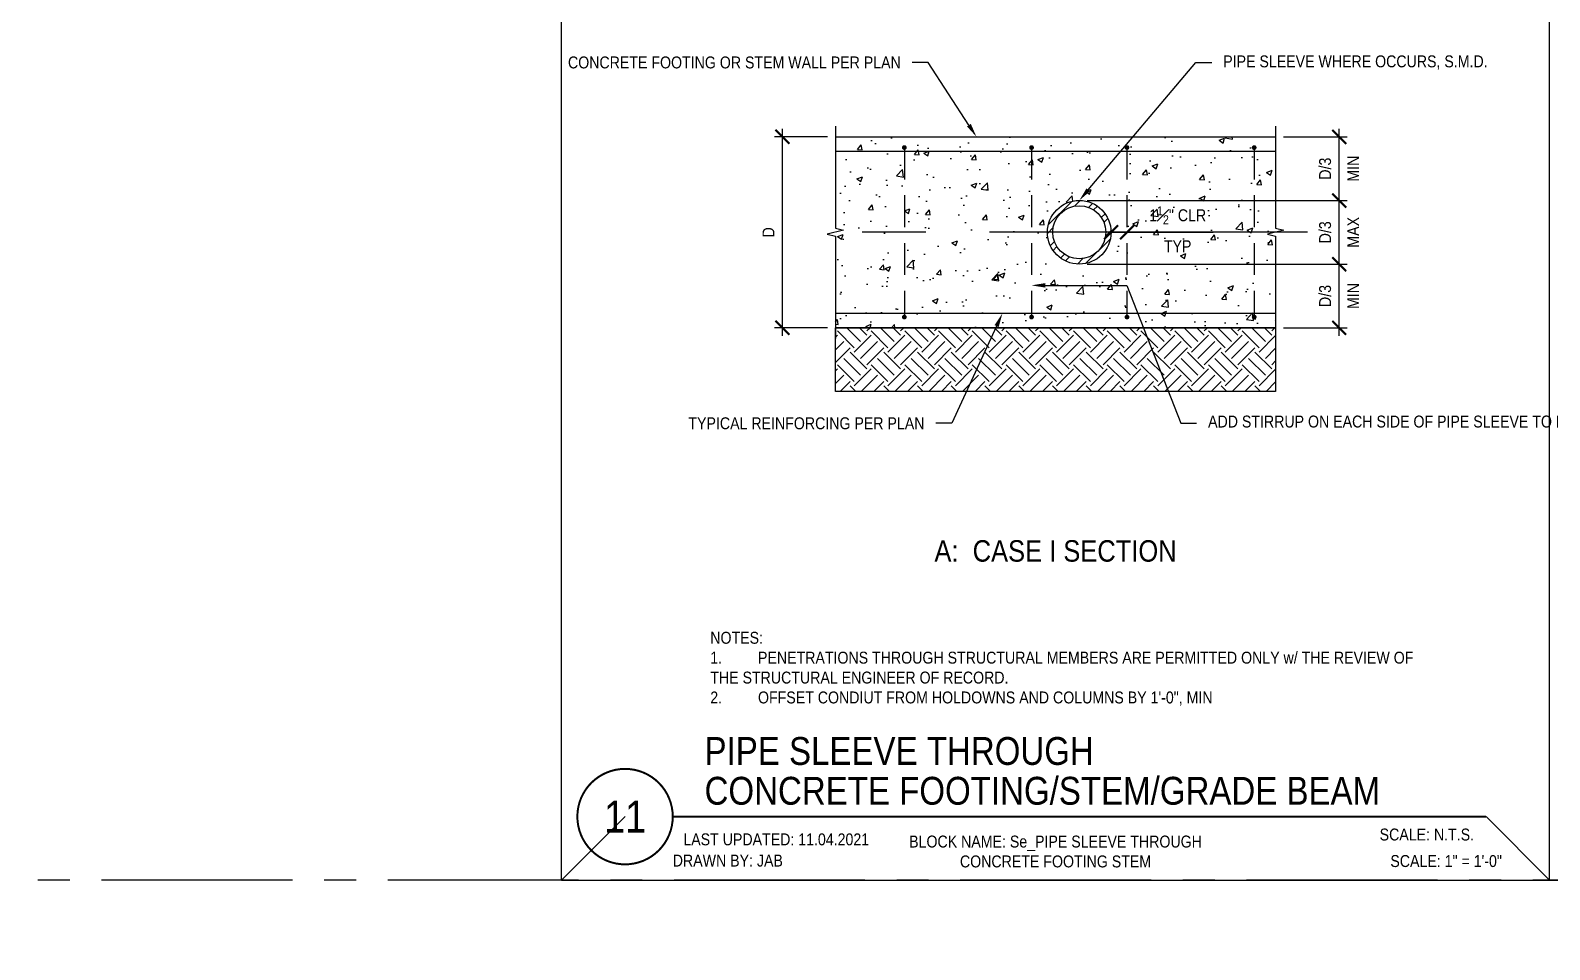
# Model space of a CAD drawing. Header units: inches. Extents: x -16404 to 14624, y -1591 to 16152.
# Drawn here: x 1253.8 to 1397.1, y 1193.5 to 1280.1 of the extents above; entities that cross this region are included whole.
import ezdxf
from ezdxf import colors
from ezdxf.entities.mleader import LeaderData, LeaderLine
from ezdxf.enums import TextEntityAlignment as Align
from ezdxf.math import Vec2, Vec3

# ---------------------------------------------------------------- set-up
doc = ezdxf.new("R2010")
doc.units = ezdxf.units.IN
doc.header["$LTSCALE"] = 24
doc.header["$MEASUREMENT"] = 0
for name, pattern in [('CENTER', [2, 1.25, -0.25, 0.25, -0.25]), ('CENTER2', [1.125, 0.75, -0.125, 0.125, -0.125]), ('DASHED2', [0.375, 0.25, -0.125]), ('HIDDEN2', [0.1875, 0.125, -0.0625])]:
    doc.linetypes.add(name, pattern=pattern)
doc.layers.get('0').update_dxf_attribs({"linetype": 'CONTINUOUS'})
doc.layers.get('DefPoints').update_dxf_attribs({"color": 251, "linetype": 'CONTINUOUS'})
for name, color, linetype, plot in [('DESIGNER COMMENTS', 221, 'CONTINUOUS', False), ('S-ANNO-GRID-NONPLOT', 251, 'CONTINUOUS', False), ('S-ANNO-NONPLOT', 253, 'CONTINUOUS', False)]:
    doc.layers.add(name, color=color, linetype=linetype, plot=plot)
for name, color, linetype in [('S-ANNO-DIMS', 2, 'CONTINUOUS'), ('S-ANNO-NOTE', 4, 'CONTINUOUS'), ('S-BREAK', 2, 'CONTINUOUS'), ('S-CONC', 4, 'CONTINUOUS'), ('S-GRID', 1, 'CENTER2'), ('S-REBAR', 7, 'CONTINUOUS'), ('S-STEEL', 4, 'CONTINUOUS'), ('S-TYP DETAIL BLOCKS', 1, 'CONTINUOUS')]:
    doc.layers.add(name, color=color, linetype=linetype)
doc.layers.add('S-HATCH-SOIL', color=7, linetype='CONTINUOUS', true_color=0x8f8f8f, transparency=0.8)
doc.layers.add('S-HATCH2', color=2, linetype='CONTINUOUS', transparency=0.5)
doc.styles.add('Arial', font='arial.ttf', dxfattribs={"width": 0.85})
doc.dimstyles.new('DIM-12_Se', dxfattribs={"dimscale": 12, "dimtxt": 0.09375, "dimasz": 0.109375, "dimexe": 0.0625, "dimexo": 0.0625, "dimgap": 0.0625, "dimtad": 1, "dimdec": 4, "dimzin": 11, "dimdsep": 46, "dimlunit": 4, "dimtxsty": 'Arial', "dimblk": 'ARCHTICK', "dimcen": 0.125, "dimdle": 0.0625, "dimclrd": 256, "dimclre": 256, "dimclrt": 4, "dimadec": 0, "dimazin": 0, "dimtfac": 0.75, "dimtdec": 4, "dimtmove": 0, "dimatfit": 3, "dimfxl": 1, "dimfrac": 1, "dimtolj": 1, "dimtzin": 0, "dimarcsym": 0})

# ---------------------------------------------------------------- blocks, each defined once
blk = doc.blocks.new('Se_24x36_DETAILS_GRID')
for p, q in [((-3.5066282411666e-15, 3.730349362740526e-14), (-3.5066282411666e-15, 7.66666666666671)), ((7.767424906270946, 4.707345624410664e-14), (7.767424906270946, 7.66666666666672)), ((5.68e-14, 5.68e-14), (0.5000000000221121, 0.500000000022217)), ((3.552713678800501e-15, 6.039613253960852e-14), (7.767424906270949, 5.684341886080801e-14)), ((7.76742490627095, 6.039613253960852e-14), (15.5348498125419, 5.684341886080801e-14))]:
    blk.add_line(p, q)
at = {"linetype": 'DASHED2', "ltscale": 0.5}
blk.add_line((7.767424906270946, 5.599999999999999e-14), (7.267424906248898, 0.5000000000222162), dxfattribs=at)
blk = doc.blocks.new('_Open90')
at = {"color": 0, "linetype": 'ByBlock', "lineweight": -2}
for p, q in [((-0.5, 0.5), (0, 0)), ((0, 0), (-1, 0)), ((0, 0), (-0.5, -0.5))]:
    blk.add_line(p, q, dxfattribs=at)
blk = doc.blocks.new('*U309')
at = {"const_width": 0.1875}
for points in [[(-4.5, 1.695570592395378e-15, -1), (4.5, 1.479114197289397e-31, 3.732050807568883)], [(-4.5, 5.087936460698574e-16, 1), (4.5, 0, -3.732050807568883)]]:
    blk.add_lwpolyline(points, format="xyb", dxfattribs=at)
blk.add_lwpolyline([(4.5, 0), (81.20909887498601, 0)], dxfattribs=at)
blk.add_circle((0, 0), 4.5)
at = {"style": 'Arial', "width": 0.85}
for tag, p in [('DWG_TITLE_1', (7.5, 6.1875)), ('DWG_TITLE_2', (7.5, 2.4375))]:
    blk.add_attdef(tag, text='', height=2.625, dxfattribs=at).set_placement(p, align=Align.MIDDLE_LEFT)
blk.add_attdef('#', text='', height=3, dxfattribs=at).set_placement((0, 0), align=Align.MIDDLE_CENTER)
blk.add_attdef('SCALE', text='', height=1.125, dxfattribs=at).set_placement((80.08409887498601, -1.125), align=Align.TOP_RIGHT)
blk = doc.blocks.new('_ARCHTICK')
at = {"color": 0, "linetype": 'ByBlock', "const_width": 0.15}
blk.add_lwpolyline([(-0.5, -0.5), (0.5, 0.5)], dxfattribs=at)
blk = doc.blocks.new('*D1911')
at = {"layer": 'DefPoints', "color": 0, "transparency": 16777216}
for p in [(14.84042558776808, 64.07152128815326), (19.8404255877681, 64.07152128815326), (19.8404255877681, 46.07152128815325)]:
    blk.add_point(p, dxfattribs=at)
at = {"layer": 'S-ANNO-DIMS', "lineweight": -2, "transparency": 16777216}
for p, q in [((14.84042558776808, 45.32152128815324), (14.84042558776808, 64.82152128815326)), ((19.0904255877681, 64.07152128815326), (14.09042558776808, 64.07152128815326)), ((19.0904255877681, 46.07152128815325), (14.09042558776808, 46.07152128815324))]:
    blk.add_line(p, q, dxfattribs=at)
at = {"layer": 'S-ANNO-DIMS', "lineweight": -2, "transparency": 16777216, "xscale": 1.3125, "yscale": 1.3125, "zscale": 1.3125}
for p, rotation in [((14.84042558776808, 64.07152128815326), 90), ((14.84042558776808, 46.07152128815324), 270)]:
    blk.add_blockref('_ARCHTICK', p, dxfattribs=dict(at, rotation=rotation))
at = {"layer": 'S-ANNO-DIMS', "color": 4, "transparency": 16777216, "insert": (13.5279255877681, 55.07152128815324), "char_height": 1.125, "attachment_point": 5, "rotation": 90, "style": 'Arial'}
blk.add_mtext('\\A1;D', dxfattribs=at)
blk = doc.blocks.new('*D2416')
at = {"layer": 'DefPoints', "color": 0, "transparency": 16777216}
for p in [(61.36867328695374, 64.07152128815326), (67.36867328696127, 64.07152128815326), (42.84361830972149, 58.07152128815326)]:
    blk.add_point(p, dxfattribs=at)
at = {"layer": 'S-ANNO-DIMS', "lineweight": -2, "transparency": 16777216}
for p, q in [((67.36867328696127, 57.32152128815327), (67.36867328696127, 64.82152128815326)), ((62.11867328695374, 64.07152128815326), (68.11867328696127, 64.07152128815326)), ((43.59361830972149, 58.07152128815326), (68.11867328696127, 58.07152128815327))]:
    blk.add_line(p, q, dxfattribs=at)
at = {"layer": 'S-ANNO-DIMS', "lineweight": -2, "transparency": 16777216, "xscale": 1.3125, "yscale": 1.3125, "zscale": 1.3125}
for p, rotation in [((67.36867328696127, 64.07152128815326), 90), ((67.36867328696127, 58.07152128815327), 270)]:
    blk.add_blockref('_ARCHTICK', p, dxfattribs=dict(at, rotation=rotation))
at = {"layer": 'S-ANNO-DIMS', "color": 4, "transparency": 16777216, "char_height": 1.125, "attachment_point": 5, "rotation": 90, "style": 'Arial'}
for s, insert in [('\\A1;D/3', (66.03660473307313, 61.07152128815323)), ('\\A1;MIN', (68.68117328696127, 61.07152128815323))]:
    blk.add_mtext(s, dxfattribs=dict(at, insert=insert))
blk = doc.blocks.new('*D2417')
at = {"layer": 'DefPoints', "color": 0, "transparency": 16777216}
for p in [(61.36867328695419, 52.07152128815326), (67.36867328696127, 52.07152128815326), (61.36867328695419, 46.07152128815325)]:
    blk.add_point(p, dxfattribs=at)
at = {"layer": 'S-ANNO-DIMS', "lineweight": -2, "transparency": 16777216}
for p, q in [((62.11867328695419, 52.07152128815326), (68.11867328696127, 52.07152128815326)), ((67.36867328696127, 45.32152128815325), (67.36867328696127, 52.82152128815326)), ((62.11867328695419, 46.07152128815325), (68.11867328696127, 46.07152128815325))]:
    blk.add_line(p, q, dxfattribs=at)
at = {"layer": 'S-ANNO-DIMS', "lineweight": -2, "transparency": 16777216, "xscale": 1.3125, "yscale": 1.3125, "zscale": 1.3125}
for p, rotation in [((67.36867328696127, 52.07152128815326), 90), ((67.36867328696127, 46.07152128815325), 270)]:
    blk.add_blockref('_ARCHTICK', p, dxfattribs=dict(at, rotation=rotation))
at = {"layer": 'S-ANNO-DIMS', "color": 4, "transparency": 16777216, "char_height": 1.125, "attachment_point": 5, "rotation": 90, "style": 'Arial'}
for s, insert in [('\\A1;MIN', (68.68117328696127, 49.07152128815323)), ('\\A1;D/3', (66.03660473307313, 49.07152128815323))]:
    blk.add_mtext(s, dxfattribs=dict(at, insert=insert))
blk = doc.blocks.new('*D2388')
at = {"layer": 'DefPoints', "color": 0, "transparency": 16777216}
for p in [(42.84361830972149, 58.07152128815326), (67.36867328696127, 58.07152128815327), (42.84361830972149, 52.07152128815326)]:
    blk.add_point(p, dxfattribs=at)
at = {"layer": 'S-ANNO-DIMS', "lineweight": -2, "transparency": 16777216}
for p, q in [((67.36867328696127, 51.32152128815327), (67.36867328696127, 58.82152128815327)), ((43.59361830972149, 58.07152128815326), (68.11867328696127, 58.07152128815327)), ((43.59361830972149, 52.07152128815326), (68.11867328696127, 52.07152128815327))]:
    blk.add_line(p, q, dxfattribs=at)
at = {"layer": 'S-ANNO-DIMS', "lineweight": -2, "transparency": 16777216, "xscale": 1.3125, "yscale": 1.3125, "zscale": 1.3125}
for p, rotation in [((67.36867328696127, 58.07152128815327), 90), ((67.36867328696127, 52.07152128815327), 270)]:
    blk.add_blockref('_ARCHTICK', p, dxfattribs=dict(at, rotation=rotation))
at = {"layer": 'S-ANNO-DIMS', "color": 4, "transparency": 16777216, "char_height": 1.125, "attachment_point": 5, "rotation": 90, "style": 'Arial'}
for s, insert in [('\\A1;D/3', (66.03660473307313, 55.07152128815324)), ('\\A1;MAX', (68.68117328696127, 55.07152128815324))]:
    blk.add_mtext(s, dxfattribs=dict(at, insert=insert))
blk = doc.blocks.new('*D2357')
at = {"layer": 'DefPoints', "color": 0, "transparency": 16777216}
for p in [(45.84361830972148, 55.07152128815324), (45.84361830972148, 55.07152128815324), (47.34361830972148, 55.07152128815324)]:
    blk.add_point(p, dxfattribs=at)
at = {"layer": 'S-ANNO-DIMS', "lineweight": -2, "transparency": 16777216}
for p, q in [((45.84361830972148, 55.07152128815324), (48.09361830972148, 55.07152128815324)), ((47.34361830972148, 55.07152128815324), (55.45882230869829, 55.07152128815324))]:
    blk.add_line(p, q, dxfattribs=at)
at = {"layer": 'S-ANNO-DIMS', "lineweight": -2, "transparency": 16777216, "xscale": 1.3125, "yscale": 1.3125, "zscale": 1.3125, "rotation": 180}
blk.add_blockref('_ARCHTICK', (45.84361830972148, 55.07152128815324), dxfattribs=at)
at = {"layer": 'S-ANNO-DIMS', "lineweight": -2, "transparency": 16777216, "xscale": 1.3125, "yscale": 1.3125, "zscale": 1.3125}
blk.add_blockref('_ARCHTICK', (47.34361830972148, 55.07152128815324), dxfattribs=at)
at = {"layer": 'S-ANNO-DIMS', "color": 4, "transparency": 16777216, "char_height": 1.125, "width": 15.68980789581815, "attachment_point": 5, "style": 'Arial'}
for s, insert in [('\\A1;1{\\H0.75x;\\S1#2;}" CLR', (52.12547103397114, 56.67831699074532)), ('\\A1;TYP', (52.12547103397114, 53.75902128815324))]:
    blk.add_mtext(s, dxfattribs=dict(at, insert=insert))
blk = doc.blocks.new('Se_PIPE SLEEVE THROUGH CONCRETE FOOTING STEM')
at = {"layer": 'S-HATCH-SOIL'}
h = blk.add_hatch(dxfattribs=at)
h.set_pattern_fill('EARTH', color=256, scale=9, angle=45, style=0)
h.set_pattern_definition([(45, (-3577.079206961843, -1519.730522116043), (2e-16, 3.181980515339463), [2.25, -2.25]), (45, (-3577.67582830847, -1519.133900769416), (2e-16, 3.181980515339463), [2.25, -2.25]), (45, (-3578.272449655095, -1518.537279422791), (2e-16, 3.181980515339463), [2.25, -2.25]), (135, (-3578.272449655095, -1518.139531858374), (-3.181980515339463, 7e-16), [2.25, -2.25]), (135, (-3577.67582830847, -1517.542910511746), (-3.181980515339463, 7e-16), [2.25, -2.25]), (135, (-3577.079206961843, -1516.946289165121), (-3.181980515339463, 7e-16), [2.25, -2.25])])
h.paths.add_polyline_path([(19.8404255877681, 46.07152128815324), (61.36867328695371, 46.07152128815596), (61.36867328695371, 40.07152128815596), (19.8404255877681, 40.07152128815324)])
at = {"layer": 'S-HATCH2'}
h = blk.add_hatch(dxfattribs=at)
h.set_pattern_fill('AR-CONC', color=256, scale=0.75)
h.set_pattern_definition([(49.99999999999999, (-1403.115194001601, -1206.000000000267), (5.379451369505651, -0.4706410123694633), [0.5625, -6.1875]), (355, (-1403.115194001601, -1206.000000000267), (-1.0406350020975, 5.641441002750089), [0.45, -4.949999999999999]), (100.45144446, (-1402.666906394101, -1206.039220080267), (4.33881635045334, 5.170799932264721), [0.4780514399999983, -5.258565839999973]), (46.18420000000001, (-1403.115194001601, -1204.500000000267), (8.004309980036792, -1.241394605948074), [0.84375, -9.28125]), (96.63563549, (-1402.448168414101, -1204.603449802767), (7.009964592556713, 7.305889505809128), [0.7170775650000001, -7.887853199999999]), (351.1841639899999, (-1403.115194001601, -1204.500000000267), (7.009964587910798, 7.305889502024926), [0.675, -7.4250000075]), (21, (-1402.365194001601, -1204.875000000267), (4.476802890888463, -3.019641679990041), [0.5625, -6.1875]), (326.0000000000001, (-1402.365194001601, -1204.875000000267), (1.824864989411863, 5.438625337851398), [0.45, -4.949999999999999]), (71.45144474, (-1401.992127096601, -1205.126636805267), (6.301667825474784, 2.418983646047653), [0.4780514250000001, -5.258565839999999]), (37.50000000000001, (-1403.115194001601, -1206.000000000267), (0.09119891487968002, 2.496703903734836), [0, -4.89, 0, -5.025, 0, -4.96875]), (7.499999999999999, (-1403.115194001601, -1206.000000000267), (1.973021530816115, 2.958087839117702), [0, -2.865, 0, -4.7775, 0, -1.89375]), (327.5, (-1404.787694001601, -1206.000000000267), (4.003668271293067, -0.1691615380078482), [0, -1.875, 0, -5.85, 0, -7.762499999999999]), (317.5, (-1405.537694001601, -1206.000000000267), (4.373896270067897, 0.750787367492383), [0, -2.4375, 0, -3.885, 0, -5.512499999999999])])
h.paths.add_polyline_path([(19.06207439482205, 54.88223450580426), (19.84042558776855, 54.69294772345438), (19.84042558776855, 46.07152128815324), (61.36867328695371, 46.07152128815324), (61.36867328695371, 54.69294772345438), (60.59032209400721, 54.88223450580426), (62.1470244798993, 55.26080807050221), (61.36867328695371, 55.45009485285118), (61.36867328695371, 64.07152128815324), (19.84042558776855, 64.07152128815324), (19.84042558776855, 55.45009485285118), (20.61877678071414, 55.26080807050221)])
h.paths.add_polyline_path([(39.84361830972148, 55.07152128815324, -1), (45.84361830972148, 55.07152128815324, -1)], flags=16)
h.paths.add_polyline_path([(49.93736830972148, 53.18312843101012), (55.69093973829308, 53.18312843101012), (55.69093973829308, 57.06705700243856), (49.93736830972148, 57.06705700243856)], flags=24)
h = blk.add_hatch(dxfattribs=at)
h.set_pattern_fill('ANSI32', color=256, scale=4.05, style=0)
h.set_pattern_definition([(45, (0, 0), (-1.073918423927069, 1.073918423927069), []), (45, (0.7159456147498986, 0), (-1.073918423927069, 1.073918423927069), [])])
edge = h.paths.add_edge_path()
edge.add_arc((42.84361830972148, 55.07152128815324), 3.000000000000038, 0, 360)
edge = h.paths.add_edge_path(flags=17)
edge.add_arc((42.84361830972148, 55.07152128815324), 2.500000000000038, 0, 360)
at = {"layer": 'S-ANNO-NONPLOT', "linetype": 'ByBlock'}
blk.add_lwpolyline([(19.8404255877681, 46.07152128815324), (61.36867328695371, 46.07152128815596), (61.36867328695371, 40.07152128815596), (19.8404255877681, 40.07152128815324)], close=True, dxfattribs=at)
at = {"layer": 'S-BREAK'}
for points in [[(19.84042558776855, 65.07152128815324), (19.84042558776855, 55.45009485285118), (20.61877678071414, 55.26080807050221), (19.06207439482205, 54.88223450580426), (19.84042558776855, 54.69294772345438), (19.84042558776855, 45.07152128815324)], [(61.36867328695371, 65.07152128815324), (61.36867328695371, 55.45009485285118), (62.1470244798993, 55.26080807050221), (60.59032209400721, 54.88223450580426), (61.36867328695371, 54.69294772345438), (61.36867328695371, 45.07152128815324)]]:
    blk.add_lwpolyline(points, dxfattribs=at)
at = {"layer": 'S-CONC'}
for p, q in [((19.8404255877681, 64.07152128815324), (61.36867328695325, 64.07152128815324)), ((61.36867328695325, 46.07152128815324), (19.8404255877681, 46.07152128815324))]:
    blk.add_line(p, q, dxfattribs=at)
at = {"layer": 'S-GRID', "linetype": 'CENTER'}
blk.add_line((64.36867328695325, 55.07152128815324), (16.8404255877681, 55.07152128815324), dxfattribs=at)
at = {"layer": 'S-REBAR', "color": 6, "linetype": 'HIDDEN2'}
for p, q in [((26.34361830972148, 63.05902128815251), (26.34361830972148, 47.08402128815214)), ((38.34361830972148, 63.05902128815251), (38.34361830972148, 47.08402128815214)), ((47.34361830972148, 63.05902128815251), (47.34361830972148, 47.08402128815214)), ((59.34361830972148, 63.05902128815251), (59.34361830972148, 47.08402128815214))]:
    blk.add_line(p, q, dxfattribs=at)
at = {"layer": 'S-REBAR'}
for p, q in [((19.84042558776855, 62.72152128815287), (61.36867328695371, 62.72152128815287)), ((61.36867328695371, 47.42152128815178), (19.84042558776855, 47.42152128815178))]:
    blk.add_line(p, q, dxfattribs=at)
at = {"layer": 'S-REBAR', "color": 6, "const_width": 0.225}
for points in [[(26.45611830972439, 63.05902128815251, -1), (26.23111830972584, 63.05902128815251, -1)], [(38.45611830972439, 63.05902128815251, -1), (38.23111830972584, 63.05902128815251, -1)], [(47.23111830971857, 63.05902128815251, 1), (47.45611830971711, 63.05902128815251, 1)], [(59.23111830971857, 63.05902128815251, 1), (59.45611830971711, 63.05902128815251, 1)], [(26.45611830972439, 47.08402128815214, 1), (26.23111830972584, 47.08402128815214, 1)], [(38.45611830972439, 47.08402128815214, 1), (38.23111830972584, 47.08402128815214, 1)], [(47.23111830971857, 47.08402128815214, -1), (47.45611830971711, 47.08402128815214, -1)], [(59.23111830971857, 47.08402128815214, -1), (59.45611830971711, 47.08402128815214, -1)]]:
    blk.add_lwpolyline(points, format="xyb", close=True, dxfattribs=at)
at = {"layer": 'S-STEEL'}
for radius in [3.000000000000038, 2.500000000000038]:
    blk.add_circle((42.84361830972148, 55.07152128815324), radius, dxfattribs=at)
at = {"layer": 'DESIGNER COMMENTS', "char_height": 1.125, "style": 'Arial'}
for s, insert, width, attachment_point in [('\\A1;LAST UPDATED: 11.04.2021', (5.499838770645738, -1.581014512990805), 17.28963079809004, 1), ('\\A1;BLOCK NAME: Se_PIPE SLEEVE THROUGH CONCRETE FOOTING STEM ', (40.60454943736113, -3.294642857409599), 29.31824580572174, 5), ('\\A1;DRAWN BY: JAB', (4.499838770645738, -3.581014512990805), 14.8543838124, 1), ('\\A1;SCALE: 1{\\H1x;" = 1\'-0"}', (82.70909887498601, -3.625000000266482), 19.68744999823992, 3)]:
    blk.add_mtext(s, dxfattribs=dict(at, insert=insert, width=width, attachment_point=attachment_point))
at = {"layer": 'S-ANNO-NOTE', "color": 6, "insert": (40.60454943736067, 23.99999999973352), "char_height": 2.024999999999999, "width": 31.08006526517906, "attachment_point": 8, "style": 'Arial'}
blk.add_mtext('A:  CASE I SECTION', dxfattribs=at)
at = {"layer": 'S-ANNO-NOTE', "insert": (8.039764084909848, 10.45906771777459), "char_height": 1.125, "width": 68.22665330832196, "attachment_point": 7, "style": 'Arial'}
blk.add_mtext('NOTES:{\\A1;\\P\\pi-3.375,l3.375,t3.375;}1.^IP{\\A1;ENETRATIONS THROUGH STRUCTURAL MEMBERS ARE PERMITTED ONLY w/ THE REVIEW OF THE STRUCTURAL ENGINEER OF R}ECORD.\\P2.^IOFFSET CONDIUT FROM HOLDOWNS AND COLUMNS BY 1\'-0", MIN', dxfattribs=at)
at = {"layer": 'S-ANNO-DIMS'}
dim = blk.add_linear_dim(base=(14.84042558776808, 64.07152128815326), p1=(19.8404255877681, 46.07152128815324), p2=(19.8404255877681, 64.07152128815324), angle=270, text='D', dimstyle='DIM-12_Se', dxfattribs=at)
dim.commit()
dim.dimension.update_dxf_attribs({"geometry": '*D1911', "text_midpoint": (14.8404255877681, 55.07152128815324), "dimtype": 128})
for base, p1, p2, text, picture, middle in [((67.36867328696127, 64.07152128815326), (42.84361830972148, 58.07152128815324), (61.36867328695371, 64.07152128815324), 'D/3\\XMIN', '*D2416', (67.36867328696127, 61.07152128815323)), ((67.36867328696127, 58.07152128815327), (42.84361830972148, 52.07152128815324), (42.84361830972148, 58.07152128815324), 'D/3\\XMAX', '*D2388', (67.36867328696127, 55.07152128815324)), ((67.36867328696127, 52.07152128815326), (61.36867328695416, 46.07152128815324), (61.36867328695416, 52.07152128815324), 'D/3\\XMIN', '*D2417', (67.36867328696127, 49.07152128815323))]:
    dim = blk.add_linear_dim(base=base, p1=p1, p2=p2, angle=270, text=text, dimstyle='DIM-12_Se', dxfattribs=at)
    dim.commit()
    dim.dimension.update_dxf_attribs({"geometry": picture, "text_midpoint": middle})
dim = blk.add_linear_dim(base=(45.84361830972148, 55.07152128815324), p1=(47.34361830972148, 55.07152128815324), p2=(45.84361830972148, 55.07152128815324), text='<> CLR\\XTYP', dimstyle='DIM-12_Se', dxfattribs=at)
dim.commit()
dim.dimension.update_dxf_attribs({"geometry": '*D2357', "text_midpoint": (52.12547103397114, 55.07152128815324), "dimtype": 160})
at = {"layer": 'S-ANNO-NOTE'}
ml = blk.add_multileader_mtext('Standard', dxfattribs=at)
ml.set_content('CONCRETE FOOTING OR STEM WALL PER PLAN', color=4, style='Arial')
ml.set_leader_properties(color=2)
ml.build(insert=Vec2(0, 0))
ml.multileader.update_dxf_attribs({"dogleg_length": 0.1250000000000006, "arrow_head_size": 1.3125, "scale": 12})
ctx = ml.context
ctx.base_point, ctx.scale, ctx.char_height, ctx.arrow_head_size, ctx.landing_gap_size, ctx.plane_origin = Vec3(8.686730061834957, 71.07152128815324), 12, 1.125, 1.3125, 1.08, Vec3(59.15891114401484, 367.1804207487194)
ctx.text_align_type = 2
notes = []
notes.append((ctx, [(0, (1, 1, 0), (28.59058664437248, 71.07152128815324), (-1, 0), 1.500000000000007, [(0, [(33.14940863326365, 64.07152128815324)], 0, [])])]))
ctx.mtext.insert, ctx.mtext.width, ctx.mtext.alignment, ctx.mtext.flow_direction = Vec3(26.01058664437232, 71.64361371652967), 19.46180839457952, 3, 5
ml = blk.add_multileader_mtext('Standard', dxfattribs=at)
ml.set_content('PIPE SLEEVE WHERE OCCURS, S.M.D.', color=4, style='Arial')
ml.set_leader_properties(color=2)
ml.build(insert=Vec2(0, 0))
ml.multileader.update_dxf_attribs({"dogleg_length": 0.1250000000000006, "arrow_head_size": 1.3125, "scale": 12})
ctx = ml.context
ctx.base_point, ctx.scale, ctx.char_height, ctx.arrow_head_size, ctx.landing_gap_size, ctx.plane_origin = Vec3(55.34361830972149, 71.07152128815324), 12, 1.125, 1.3125, 1.08, Vec3(68.85312082047267, 361.1804207487194)
notes.append((ctx, [(1, (1, 1, 0), (53.84361830972148, 71.07152128815324), (1, 0), 1.500000000000007, [(0, [(42.84361830972148, 58.07152128815324)], 0, [])])]))
ctx.mtext.insert, ctx.mtext.width, ctx.mtext.flow_direction = Vec3(56.42361830972141, 71.74529345732094), 15.70187509060611, 5
ml = blk.add_multileader_mtext('Standard', dxfattribs=at)
ml.set_content('ADD STIRRUP ON EACH SIDE OF PIPE SLEEVE TO MATCH SIZE OF ADJACENT STIRRUPS w/ 1" CLEAR (STIRRUPS SHOWN SIM AT WALL STEM BARS)', color=4, style='Arial')
ml.set_leader_properties(color=2)
ml.build(insert=Vec2(0, 0))
ml.multileader.update_dxf_attribs({"dogleg_length": 0.36, "arrow_head_size": 1.3125, "scale": 12})
ctx = ml.context
ctx.base_point, ctx.scale, ctx.char_height, ctx.arrow_head_size, ctx.landing_gap_size, ctx.plane_origin = Vec3(53.91549330972203, 37.07152128815596), 12, 1.125, 1.3125, 1.08, Vec3(4.174646509055947, 339.9210617599756)
notes.append((ctx, [(0, (1, 1, 0), (52.41549330972202, 37.07152128815596), (1, 0), 1.500000000000007, [(1, [(38.34361830972148, 50.07152128815233), (47.34361830972148, 50.07152128815233)], 0, [])])]))
ctx.mtext.insert, ctx.mtext.width, ctx.mtext.flow_direction = Vec3(54.99549330972203, 37.79939475336742), 23.87569380966329, 5
ml = blk.add_multileader_mtext('Standard', dxfattribs=at)
ml.set_content('TYPICAL REINFORCING PER PLAN ', color=4, style='Arial')
ml.set_leader_properties(color=2)
ml.build(insert=Vec2(0, 0))
ml.multileader.update_dxf_attribs({"dogleg_length": 0.1250000000000006, "arrow_head_size": 1.3125, "scale": 12})
ctx = ml.context
ctx.base_point, ctx.scale, ctx.char_height, ctx.arrow_head_size, ctx.landing_gap_size, ctx.plane_origin = Vec3(11.98756638190296, 37.07152128815414), 12, 1.125, 1.3125, 1.08, Vec3(14.45830764989978, 331.872430092636)
ctx.text_align_type = 2
notes.append((ctx, [(1, (1, 1, 0), (30.82297992214853, 37.07152128815414), (-1, 0), 1.500000000000007, [(0, [(35.59359381461354, 47.42152128815178)], 0, [])])]))
ctx.mtext.insert, ctx.mtext.width, ctx.mtext.alignment, ctx.mtext.flow_direction = Vec3(28.24297992214838, 37.63440498528917), 15.99507618575967, 3, 5
for ctx, leaders in notes:
    for number, flags, end, landing, length, lines in leaders:
        leader = LeaderData()
        leader.index, (leader.has_last_leader_line, leader.has_dogleg_vector, leader.attachment_direction) = number, flags
        leader.last_leader_point, leader.dogleg_vector, leader.dogleg_length = Vec3(end), Vec3(landing), length
        for number, points, colour, breaks in lines:
            line = LeaderLine()
            line.index, line.vertices, line.color, line.breaks = number, Vec3.list(points), colors.encode_raw_color(colour), breaks
            leader.lines.append(line)
        ctx.leaders.append(leader)

msp = doc.modelspace()

# ---------------------------------------------------------------- linework, layer by layer
at = {"layer": 'S-ANNO-GRID-NONPLOT', "linetype": 'CENTER2'}
msp.add_line((3519.530475630434, 1200.000000000002), (0, 1200), dxfattribs=at)

# ---------------------------------------------------------------- block references
at = {"layer": 'S-ANNO-GRID-NONPLOT', "xscale": 12, "yscale": 12, "zscale": 12}
msp.add_blockref('Se_24x36_DETAILS_GRID', (1303.906095126089, 1200), dxfattribs=at)
at = {"layer": 'S-ANNO-NOTE'}
msp.add_blockref('*U309', (1309.906095126354, 1206.000000000269), dxfattribs=at).add_auto_attribs({'#': '11', 'DWG_TITLE_1': 'PIPE SLEEVE THROUGH ', 'DWG_TITLE_2': 'CONCRETE FOOTING/STEM/GRADE BEAM', 'SCALE': 'SCALE: N.T.S.'})
at = {"layer": 'S-TYP DETAIL BLOCKS'}
msp.add_blockref('Se_PIPE SLEEVE THROUGH CONCRETE FOOTING STEM', (1309.906095126354, 1206.000000000269), dxfattribs=at)

# ---------------------------------------------------------------- leaders
at = {"layer": 'DESIGNER COMMENTS'}
ml = msp.add_multileader_mtext('Standard', dxfattribs=at)
ml.set_content('\\A1;{\\L\\C256;IMPORTANT DESIGNER NOTE:\\l IF YOUR LEDGER DOES NOT ALLOW FOR THE FULL DEPTH OF NAILS SPECIFIED IN THIS CHART.  USE THE CHART TO THE RIGHT AND APPLY ALLOWABLE LOAD REDUCTION FACTOR (REF. PG. 22 OF SIMPSON CATALOG C-C-2019)}', color=4, style='Arial')
ml.set_leader_properties(color=256)
ml.set_arrow_properties(name='OPEN90')
ml.build(insert=Vec2(0, 0))
ml.multileader.update_dxf_attribs({"dogleg_length": 0.36, "arrow_head_size": 5.25, "scale": 48})
ctx = ml.context
ctx.base_point, ctx.scale, ctx.char_height, ctx.arrow_head_size, ctx.landing_gap_size, ctx.plane_origin = Vec3(7749.576793330803, 7516.228098504452), 48, 6, 5.25, 4.32, Vec3(7940.50091020686, 7764.199657192395)
notes = []
notes.append((ctx, [(0, (0, 0, 0), (0, 0), (1, 0), 1, [])]))
ctx.mtext.insert, ctx.mtext.width, ctx.mtext.defined_height, ctx.mtext.flow_direction = Vec3(7753.896793330803, 7520.110090318913), 143.1324040770143, 28.5009652192166, 5
ml = msp.add_multileader_mtext('Standard', dxfattribs=at)
ml.set_content('\\A1;{\\L\\C256;IMPORTANT DESIGNER NOTE:\\l IF YOUR LEDGER DOES NOT ALLOW FOR THE FULL DEPTH OF NAILS SPECIFIED IN THIS CHART.  USE THE CHART TO THE RIGHT AND APPLY ALLOWABLE LOAD REDUCTION FACTOR (REF. PG. 22 OF SIMPSON CATALOG C-C-2019)}', color=4, style='Arial')
ml.set_leader_properties(color=256)
ml.set_arrow_properties(name='OPEN90')
ml.build(insert=Vec2(0, 0))
ml.multileader.update_dxf_attribs({"dogleg_length": 0.36, "arrow_head_size": 5.25, "scale": 48})
ctx = ml.context
ctx.base_point, ctx.scale, ctx.char_height, ctx.arrow_head_size, ctx.landing_gap_size, ctx.plane_origin = Vec3(1680.518685511495, 7333.325691430892), 48, 6, 5.25, 4.32, Vec3(1871.442802387552, 7581.297250118835)
notes.append((ctx, [(0, (0, 0, 0), (0, 0), (1, 0), 1, [])]))
ctx.mtext.insert, ctx.mtext.width, ctx.mtext.defined_height, ctx.mtext.flow_direction = Vec3(1684.838685511495, 7337.207683245353), 143.1324040770143, 28.5009652192166, 5
ml = msp.add_multileader_mtext('Standard', dxfattribs=at)
ml.set_content('\\A1;{\\L\\C256;DESIGNER NOTE:\\l THIS DETAIL ALTERNATIVE INCLUDES EQUIVALENT HDU & HDUE HOLDOWNS FOR PROJECTS WHERE BOTH ARE USED}', color=4, style='Arial')
ml.set_leader_properties(color=256)
ml.set_arrow_properties(name='OPEN90')
ml.build(insert=Vec2(0, 0))
ml.multileader.update_dxf_attribs({"dogleg_length": 0.36, "arrow_head_size": 5.25, "scale": 48})
ctx = ml.context
ctx.base_point, ctx.scale, ctx.char_height, ctx.arrow_head_size, ctx.landing_gap_size, ctx.plane_origin = Vec3(1698.96905972591, 2871.965461510575), 48, 6, 5.25, 4.32, Vec3(1889.893176601967, 3119.106188002065)
notes.append((ctx, [(0, (0, 0, 0), (0, 0), (1, 0), 1, [])]))
ctx.mtext.insert, ctx.mtext.width, ctx.mtext.defined_height, ctx.mtext.flow_direction = Vec3(1703.28905972591, 2875.016621128583), 152.2860168174831, 28.5009652192166, 5
ml = msp.add_multileader_mtext('Standard', dxfattribs=at)
ml.set_content('\\A1;{\\L\\C256;DESIGNER NOTE:\\l REPLACE "HOLDOWN ANCHORAGE AT FOUNDATION" DETAIL WITH DETAIL BELOW IF HDU HOLDOWNS ARE USED INSTEAD OF HDUE HOLDOWNS}', color=4, style='Arial')
ml.set_leader_properties(color=256)
ml.set_arrow_properties(name='OPEN90')
ml.build(insert=Vec2(0, 0))
ml.multileader.update_dxf_attribs({"dogleg_length": 0.36, "arrow_head_size": 5.25, "scale": 48})
ctx = ml.context
ctx.base_point, ctx.scale, ctx.char_height, ctx.arrow_head_size, ctx.landing_gap_size, ctx.plane_origin = Vec3(1698.96905972591, 2624.118494846516), 48, 6, 5.25, 4.32, Vec3(1889.893176601967, 2871.259221338006)
notes.append((ctx, [(0, (0, 0, 0), (0, 0), (1, 0), 1, [])]))
ctx.mtext.insert, ctx.mtext.width, ctx.mtext.defined_height, ctx.mtext.flow_direction = Vec3(1703.28905972591, 2627.169654464524), 152.2860168174831, 28.5009652192166, 5
ml = msp.add_multileader_mtext('Standard', dxfattribs=at)
ml.set_content('\\A1;{\\C256;Se 30"x42" DETAILS GRID VIEWPORT 1:1 SCALE}', color=4, style='Arial')
ml.set_leader_properties(color=256)
ml.set_arrow_properties(name='OPEN90')
ml.build(insert=Vec2(0, 0))
ml.multileader.update_dxf_attribs({"dogleg_length": 0.36, "arrow_head_size": 10.5, "scale": 96})
ctx = ml.context
ctx.base_point, ctx.scale, ctx.char_height, ctx.arrow_head_size, ctx.landing_gap_size, ctx.plane_origin = Vec3(6306.642468300119, 1328.598244139215), 96, 12, 10.5, 8.64, Vec3(6566.220636410855, 1591.834931138364)
ctx.text_align_type = 2
notes.append((ctx, [(0, (1, 1, 0), (6535.065325442976, 1328.598244139215), (-1, 0), 12.00000000000006, [(0, [(6535.065325442976, 1229.000000000004)], 0, [])])]))
ctx.mtext.insert, ctx.mtext.width, ctx.mtext.defined_height, ctx.mtext.alignment, ctx.mtext.flow_direction = Vec3(6487.144814821265, 1334.700563375232), 219.4626447668164, 57.0019304384332, 3, 5
ml = msp.add_multileader_mtext('Standard', dxfattribs=at)
ml.set_content('\\A1;PLEASE BE SURE TO ADD ARCHITECTURAL FINISHES WITH "S-ARCH-FINISHES" LAYER TO THE DETAILS. IF ARCHITECTS DO NOT PROVIDE INFORMATION ON THE FINISHES, ASSUME THE FOLLOWING:\\P\\pxi-3,l3,t3;{\\fSymbol|b0|i0|c2|p18;·^I}1/2" FOR CEILINGS AND INTERIOR FACE OF WALLS\\P{\\fSymbol|b0|i0|c2|p18;·^I}1" FOR THE EXTERIOR FACE OF WALLS, ROOFS, AND FLOORS\\P{\\fSymbol|b0|i0|c2|p18;·^I}3" AT GYPCRETE FLOORS', color=4, style='Arial')
ml.set_leader_properties(color=256)
ml.build(insert=Vec2(0, 0))
ml.multileader.update_dxf_attribs({"dogleg_length": 0.36, "arrow_head_size": 2.625, "scale": 24})
ctx = ml.context
ctx.base_point, ctx.scale, ctx.char_height, ctx.arrow_head_size, ctx.landing_gap_size, ctx.plane_origin = Vec3(-1516.043723210761, 1248.33858710653), 24, 2.25, 2.625, 2.16, Vec3(-1341.113723281832, 1546.673408952592)
notes.append((ctx, [(0, (1, 1, 0), (-1385.445747426314, 1248.33858710653), (-1, 0), 3.000000000000014, [(0, [(-1355.977305872561, 1248.33858710653)], 0, [])])]))
ctx.mtext.insert, ctx.mtext.width, ctx.mtext.flow_direction = Vec3(-1513.883723210761, 1249.483539357553), 126.0328181403165, 5
for ctx, leaders in notes:
    for number, flags, end, landing, length, lines in leaders:
        leader = LeaderData()
        leader.index, (leader.has_last_leader_line, leader.has_dogleg_vector, leader.attachment_direction) = number, flags
        leader.last_leader_point, leader.dogleg_vector, leader.dogleg_length = Vec3(end), Vec3(landing), length
        for number, points, colour, breaks in lines:
            line = LeaderLine()
            line.index, line.vertices, line.color, line.breaks = number, Vec3.list(points), colors.encode_raw_color(colour), breaks
            leader.lines.append(line)
        ctx.leaders.append(leader)

doc.saveas('drawing.dxf')
